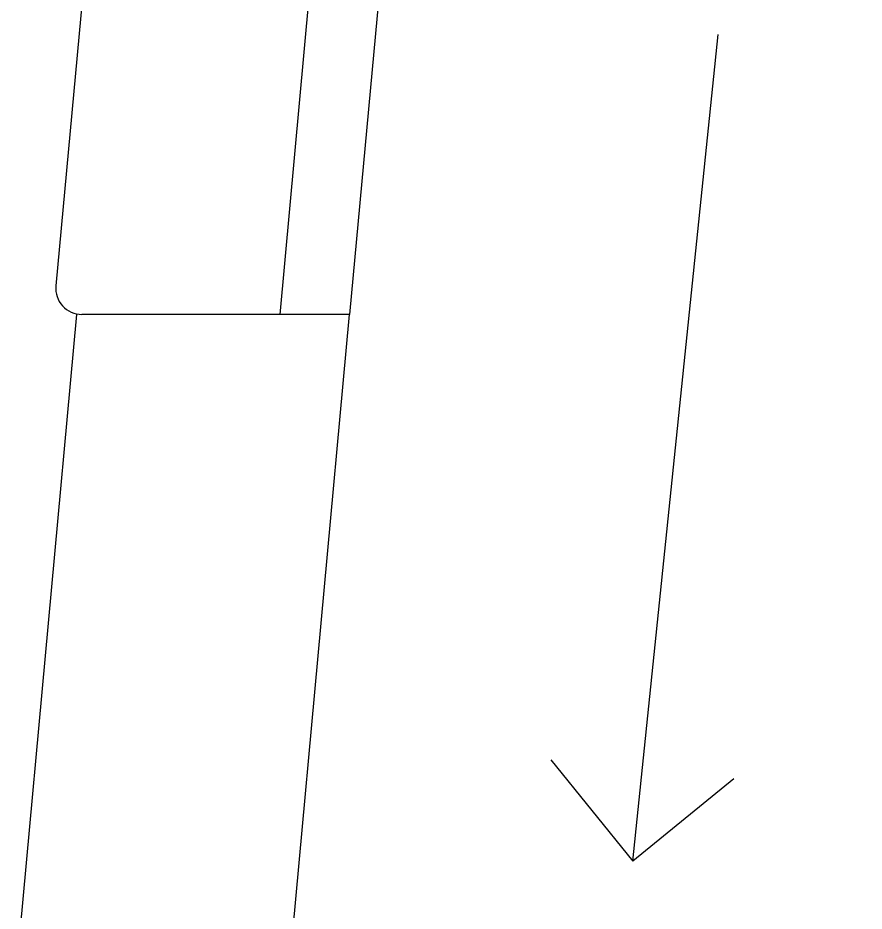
# Model space of a CAD drawing. Extents: x -30 to 1202, y 231 to 898.
# Drawn here: x 430.85 to 440.61, y 355.5 to 365.79 of the extents above; entities that cross this region are included whole.
import ezdxf

# ---------------------------------------------------------------- set-up
doc = ezdxf.new("R2010")
doc.units = 0
doc.header["$LTSCALE"] = 0.04
for name, color, linetype in [('0.1', 1, 'CONTINUOUS'), ('0.2', 2, 'CONTINUOUS'), ('PISO', 1, 'CONTINUOUS'), ('PISOS', 1, 'CONTINUOUS')]:
    doc.layers.add(name, color=color, linetype=linetype)

msp = doc.modelspace()

# ---------------------------------------------------------------- linework, layer by layer
at = {"layer": '0.1'}
for p, q in [((430.854, 354.961), (431.535, 362.377)), ((433.994, 354.961), (434.676, 362.377))]:
    msp.add_line(p, q, dxfattribs=at)
msp.add_arc((431.59, 362.677), 0.3, 174.7478, 270, dxfattribs=at)
at = {"layer": '0.2'}
for p, q in [((437.943, 356.077), (438.926, 365.603)), ((436.997, 357.241), (437.943, 356.077)), ((439.107, 357.024), (437.943, 356.077))]:
    msp.add_line(p, q, dxfattribs=at)
at = {"layer": 'PISO'}
msp.add_line((434.676, 362.377), (431.59, 362.377), dxfattribs=at)
at = {"layer": 'PISOS'}
for p, q in [((437.221, 427.206), (431.292, 362.704)), ((439.81, 426.968), (433.873, 362.377)), ((440.607, 426.895), (434.676, 362.377))]:
    msp.add_line(p, q, dxfattribs=at)

doc.saveas('drawing.dxf')
